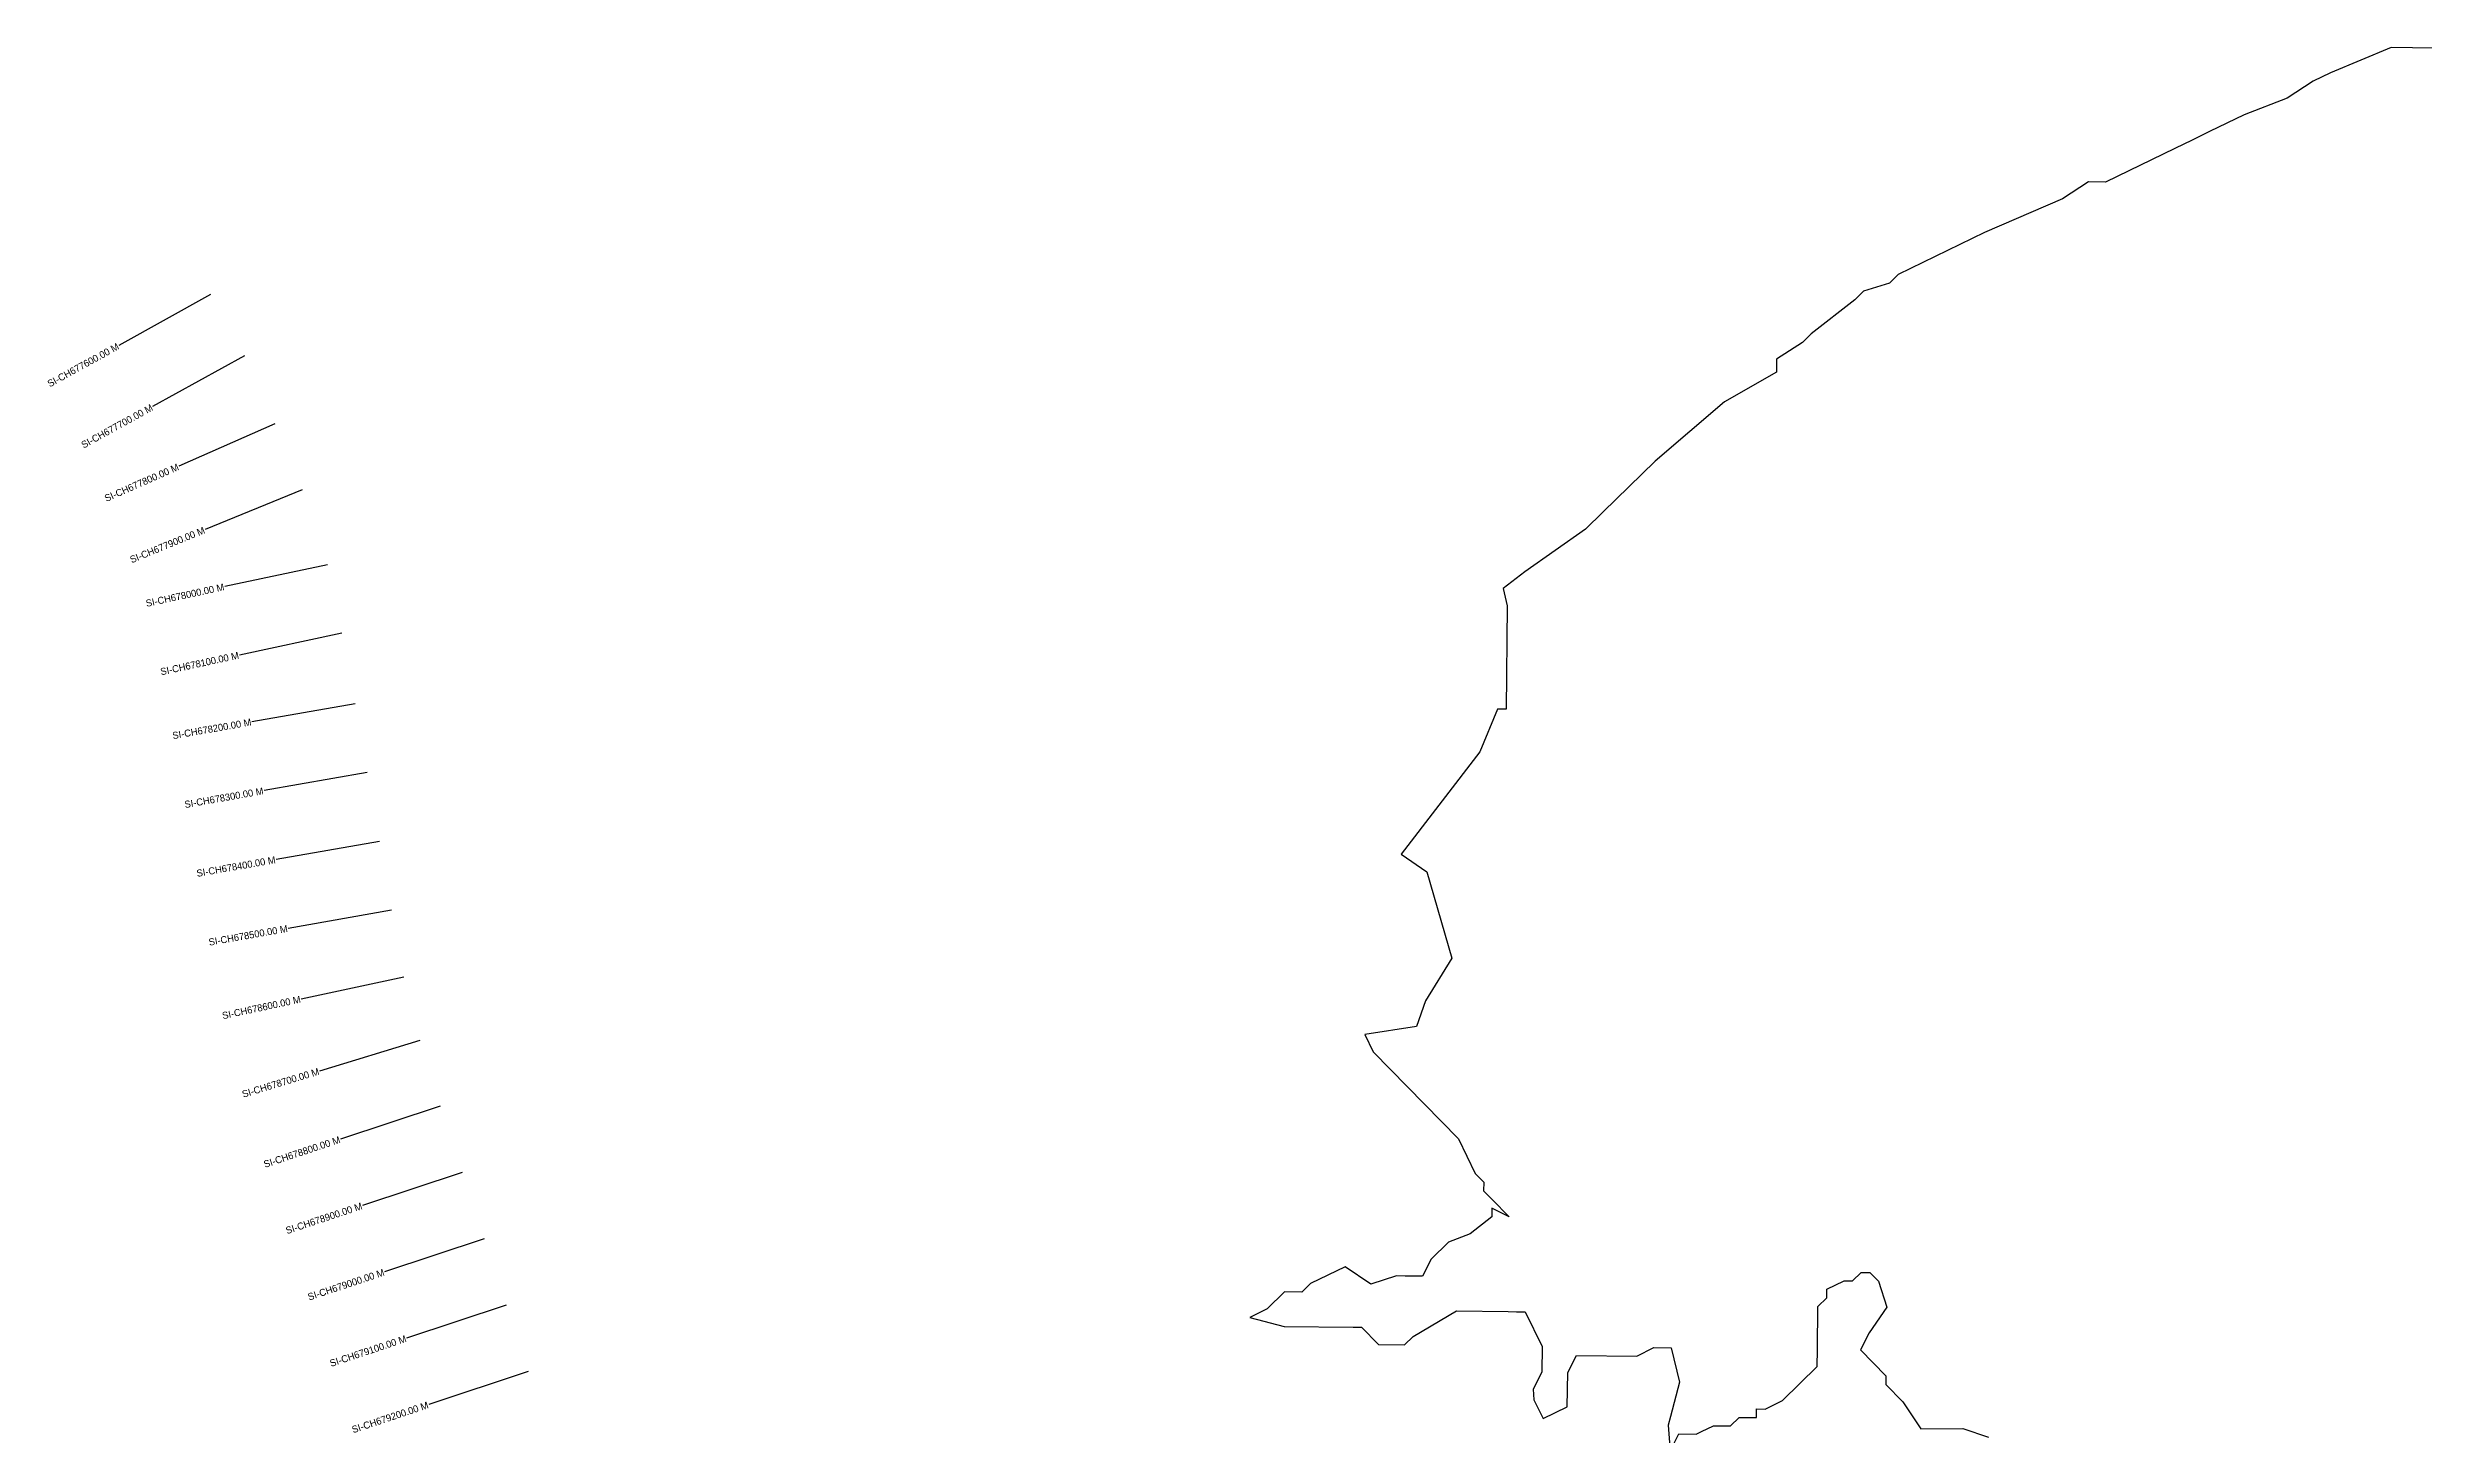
# Model space of a CAD drawing. Header units: metres. Extents: x 337443 to 344243, y 1770083 to 1774400.
# Drawn here: x 337443 to 340843, y 1772158 to 1774143 of the extents above; entities that cross this region are included whole.
import ezdxf
from ezdxf.enums import TextEntityAlignment as Align

# ---------------------------------------------------------------- set-up
doc = ezdxf.new("R2010")
doc.units = ezdxf.units.M
for name, color, linetype in [('CS', 134, 'Continuous'), ('CSMark', 6, 'Continuous'), ('VILLAGE BOUNDRY', 10, 'Continuous')]:
    doc.layers.add(name, color=color, linetype=linetype)

msp = doc.modelspace()

# ---------------------------------------------------------------- linework, layer by layer
at = {"layer": 'CS'}
for p, q in [((337676.7, 1773790), (337545.4, 1773717.5)), ((337725, 1773702.5), (337593.7, 1773630)), ((337768.6, 1773605.1), (337631.4, 1773544.6)), ((337807.6, 1773510.8), (337668.7, 1773454.1)), ((337843.7, 1773403.8), (337697, 1773372.4)), ((337864.6, 1773306), (337717.9, 1773274.6)), ((337883.6, 1773205), (337735.8, 1773179.1)), ((337900.8, 1773106.5), (337753.1, 1773080.6)), ((337918.1, 1773008), (337770.4, 1772982.1)), ((337935.4, 1772909.5), (337787.7, 1772883.6)), ((337953, 1772813.9), (337806.3, 1772782.6)), ((337976, 1772723.2), (337832.4, 1772679.6)), ((338004.9, 1772629.5), (337862.6, 1772582.2)), ((338036.4, 1772534.6), (337894.1, 1772487.3)), ((338068, 1772439.7), (337925.6, 1772392.4)), ((338099.5, 1772344.8), (337957.1, 1772297.5)), ((338131, 1772249.9), (337988.6, 1772202.6))]:
    msp.add_line(p, q, dxfattribs=at)
at = {"layer": 'VILLAGE BOUNDRY'}
msp.add_lwpolyline([(341201.6, 1774139), (340826.3, 1774143.1), (340795.5, 1774143.4), (340709, 1774107.5), (340684.2, 1774095.4), (340647, 1774071.2), (340585.2, 1774047.3), (340535.7, 1774023.2), (340511, 1774011.2), (340486.2, 1773999.1), (340387.2, 1773951), (340362.6, 1773951.2), (340325.4, 1773927), (340214.1, 1773879), (340090.3, 1773818.8), (340077.9, 1773806.6), (340040.9, 1773794.8), (340028.4, 1773782.6), (339966.3, 1773734), (339953.9, 1773721.8), (339916.7, 1773697.6), (339916.7, 1773679.2), (339842.2, 1773636.9), (339742.8, 1773551.8), (339668.1, 1773478.8), (339643.2, 1773454.4), (339556.4, 1773393.8), (339525.4, 1773369.6), (339531.3, 1773344.9), (339529.7, 1773197.2), (339517.3, 1773197.3), (339492.1, 1773136.1), (339379.7, 1772989.6), (339416.3, 1772964.6), (339451.9, 1772841.1), (339414.3, 1772780), (339401.6, 1772743.2), (339327.6, 1772731.7), (339339.7, 1772706.9), (339461.4, 1772582.5), (339485.5, 1772533), (339497.7, 1772520.5), (339497.5, 1772508.3), (339509.7, 1772495.8), (339534, 1772470.9), (339509.5, 1772483.5), (339509.4, 1772471.2), (339478.4, 1772446.9), (339447.5, 1772435), (339422.6, 1772410.6), (339410, 1772386.1), (339397.7, 1772386.2), (339385.4, 1772386.4), (339373.1, 1772386.5), (339336, 1772374.6), (339299.4, 1772399.7), (339249.9, 1772375.6), (339237.4, 1772363.4), (339212.9, 1772363.7), (339188, 1772339.3), (339163.2, 1772327.3), (339212.3, 1772314.4), (339310.8, 1772313.4), (339323.1, 1772313.2), (339347.4, 1772288.3), (339384.3, 1772287.9), (339396.8, 1772300.1), (339458.7, 1772336.4), (339532.6, 1772335.6), (339544.8, 1772335.4), (339557.2, 1772335.3), (339581.3, 1772285.8), (339580.9, 1772248.9), (339568.3, 1772224.4), (339569.5, 1772209.2), (339582.6, 1772182.4), (339617.2, 1772199.2), (339617.8, 1772248.4), (339630.3, 1772272.9), (339716.5, 1772272), (339741.2, 1772284), (339765.9, 1772283.8), (339777.6, 1772234.4), (339764.8, 1772185.3), (339761.6, 1772173), (339764.2, 1772136.1), (339776.8, 1772160.6), (339801.4, 1772160.3), (339809.3, 1772164.1), (339826.2, 1772172.3), (339850.8, 1772172.1), (339863.2, 1772184.2), (339875.5, 1772184.1), (339887.9, 1772183.9), (339888, 1772196.3), (339900.3, 1772196.1), (339925.1, 1772208.2), (339974.8, 1772256.9), (339975.1, 1772281.5), (339975.7, 1772343), (339988.3, 1772355.2), (339988.3, 1772367.5), (340013.1, 1772379.5), (340025.4, 1772379.4), (340037.8, 1772391.6), (340050.1, 1772391.5), (340062.3, 1772379), (340074.2, 1772341.9), (340049.2, 1772305.3), (340036.6, 1772280.8), (340073.1, 1772243.5), (340073, 1772231.2), (340097.4, 1772206.3), (340122.9, 1772167.7), (340183.1, 1772168.4), (340219.9, 1772155.7)], dxfattribs=at)

# ---------------------------------------------------------------- texts
at = {"layer": 'CSMark'}
for s, rotation, p in [('SI-CH677600.00 M', 28.9192, (337544.5, 1773717)), ('SI-CH677700.00 M', 28.9192, (337592.9, 1773629.5)), ('SI-CH677800.00 M', 23.7738, (337630.4, 1773544.2)), ('SI-CH677900.00 M', 22.2363, (337667.8, 1773453.7)), ('SI-CH678000.00 M', 12.0838, (337696, 1773372.2)), ('SI-CH678100.00 M', 12.0838, (337716.9, 1773274.4)), ('SI-CH678200.00 M', 9.9493, (337734.8, 1773178.9)), ('SI-CH678300.00 M', 9.9493, (337752.1, 1773080.4)), ('SI-CH678400.00 M', 9.9493, (337769.4, 1772981.9)), ('SI-CH678500.00 M', 9.9493, (337786.7, 1772883.5)), ('SI-CH678600.00 M', 12.0284, (337805.3, 1772782.4)), ('SI-CH678700.00 M', 16.87, (337831.5, 1772679.4)), ('SI-CH678800.00 M', 18.3728, (337861.6, 1772581.9)), ('SI-CH678900.00 M', 18.3728, (337893.1, 1772487)), ('SI-CH679000.00 M', 18.3728, (337924.7, 1772392.1)), ('SI-CH679100.00 M', 18.3728, (337956.2, 1772297.2)), ('SI-CH679200.00 M', 18.3728, (337987.7, 1772202.3))]:
    msp.add_text(s, height=10, rotation=rotation, dxfattribs=at).set_placement(p, align=Align.MIDDLE_RIGHT)

doc.saveas('drawing.dxf')
